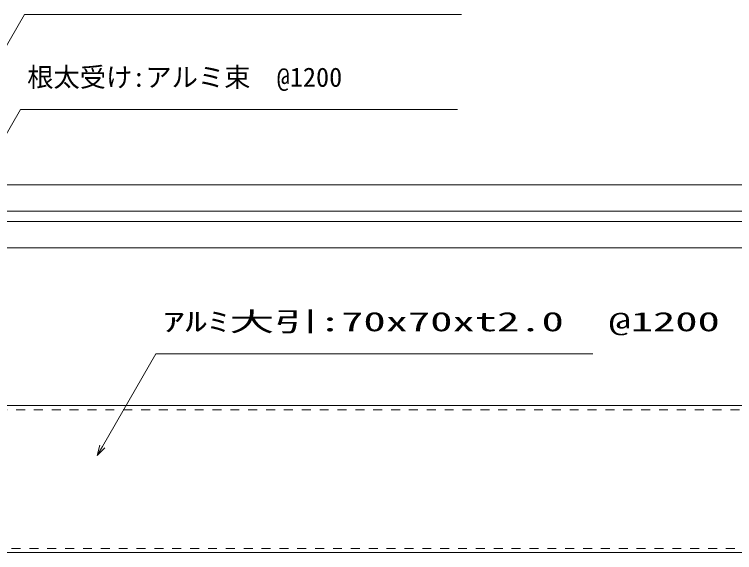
# Model space of a CAD drawing. Units: millimetres on the paper. Extents: x -420 to 420, y -297 to 297.
# Drawn here: x -129.8 to -61.2, y -52.9 to -1.6 of the extents above; entities that cross this region are included whole.
import ezdxf
from ezdxf.enums import TextEntityAlignment as Align

# ---------------------------------------------------------------- set-up
doc = ezdxf.new("R2010")
doc.units = ezdxf.units.MM
doc.linetypes.add('USER1', pattern=[1.7, 0.85, -0.85])
for name, color, linetype, lineweight in [('0-0_0', 7, 'Continuous', 5), ('0-8_A-E01-仕上太線', 4, 'Continuous', 18), ('0-B_A-B03-文字_書込_小', 7, 'Continuous', 18), ('0-D__U+FF71_U+FF99_U+FF90', 9, 'USER1', 18)]:
    doc.layers.add(name, color=color, linetype=linetype, lineweight=lineweight)
doc.styles.add('ＭＳ ゴシック', font='')
doc.styles.get('ＭＳ ゴシック').set_extended_font_data('MS Gothic')

# ---------------------------------------------------------------- blocks, each defined once
blk = doc.blocks.new('_Open30')
at = {"layer": '0-0_0'}
blk.add_line((0, 0), (-1, 0), dxfattribs=at)
blk.add_lwpolyline([(-1, 0.2679), (0, 0), (-1, -0.2679)], dxfattribs=at)

msp = doc.modelspace()

# ---------------------------------------------------------------- linework, layer by layer
at = {"layer": '0-8_A-E01-仕上太線'}
for p, q in [((7.126, -17.862), (-303.016, -17.862)), ((7.126, -20.362), (-303.016, -20.362)), ((7.126, -21.362), (-303.016, -21.362)), ((7.126, -23.862), (-303.016, -23.862))]:
    msp.add_line(p, q, dxfattribs=at)
at = {"layer": '0-B_A-B03-文字_書込_小'}
for points in [[(-141.12, -22.995), (-128.826, -1.637), (-87.231, -1.637)], [(-139.797, -29.077), (-129.207, -10.681), (-87.612, -10.681)], [(-121.396, -42.763), (-116.322, -33.947), (-74.727, -33.947)]]:
    msp.add_lwpolyline(points, dxfattribs=at)
at = {"layer": '0-D__U+FF71_U+FF99_U+FF90', "color": 3, "linetype": 'Continuous'}
for p, q in [((-303.016, -38.862), (7.126, -38.862)), ((-260.945, -52.862), (-34.945, -52.862))]:
    msp.add_line(p, q, dxfattribs=at)
at = {"layer": '0-D__U+FF71_U+FF99_U+FF90'}
for p, q in [((-303.016, -39.262), (7.126, -39.262)), ((-260.945, -52.462), (-34.945, -52.462))]:
    msp.add_line(p, q, dxfattribs=at)

# ---------------------------------------------------------------- block references
at = {"layer": '0-B_A-B03-文字_書込_小', "rotation": 240.07573}
msp.add_blockref('_Open30', (-121.895, -43.629), dxfattribs=at)

# ---------------------------------------------------------------- texts
at = {"layer": '0-B_A-B03-文字_書込_小', "style": 'ＭＳ ゴシック'}
msp.add_text('根太受け:アルミ束\u3000@1200', height=1.833, dxfattribs=at).set_placement((-128.555, -9.078), align=Align.BOTTOM_LEFT)
at = {"layer": '0-B_A-B03-文字_書込_小', "style": 'ＭＳ ゴシック', "width": 1.7}
msp.add_text('ｱﾙﾐ大引:70x70xt2.0\u3000@1200', height=1.833, dxfattribs=at).set_placement((-115.669, -32.345), align=Align.BOTTOM_LEFT)

doc.saveas('drawing.dxf')
